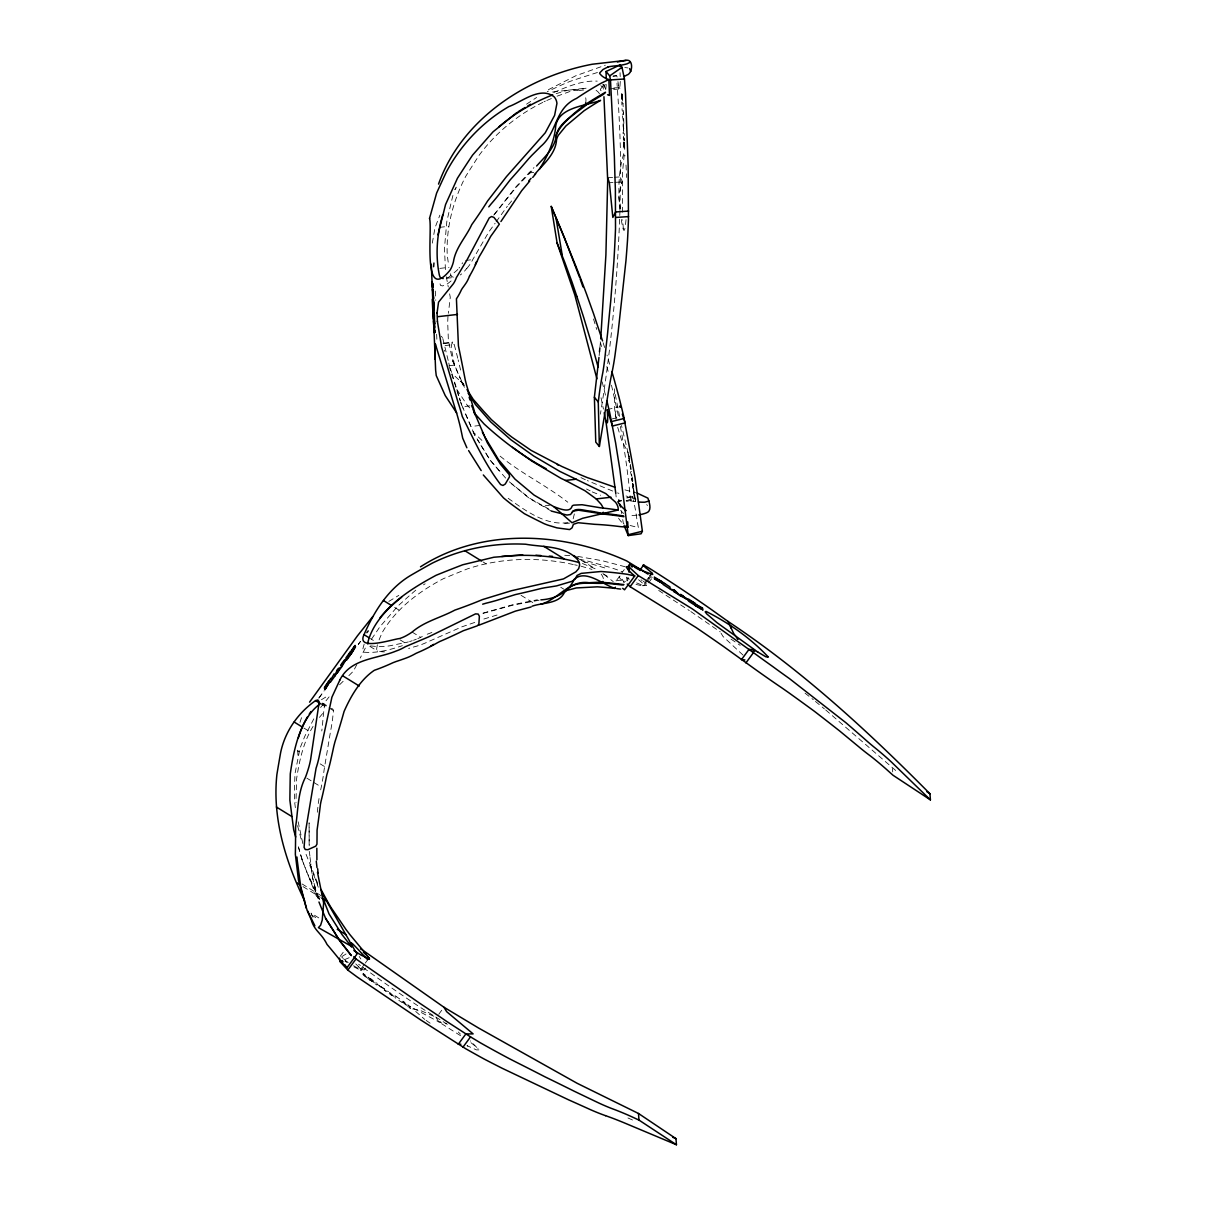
<?xml version="1.0" encoding="UTF-8"?>
<svg xmlns="http://www.w3.org/2000/svg" width="1205" height="1205" viewBox="0 0 1205 1205"><rect width="100%" height="100%" fill="white"/><g stroke="black" fill="none" stroke-linecap="round" stroke-linejoin="round"><path stroke-width="0.75" stroke-dasharray="5 3.75" d="M309.143 844.63L309.098 822.804L309.218 845.805M620.289 81.413L619.777 89.004L609.203 89.742M622.458 212.216L622.593 171.592L624.371 153.321L625.049 155.942M626.028 219.611C625.064 229.266 624.009 239.328 620.891 216.569M606.251 84.531L605.708 89.983L605.076 88.522A21.57 3.284 83.9 0 1 604.292 84.681M619.626 219.205C617.111 284.5 610.935 349.661 600.391 414.174M619.777 215.499L619.973 210.559M620.048 208.902L620.59 157.102A1469.362 1426.193 -45.1 0 0 616.99 83.16M614.279 177.301L620.876 176.849C624.506 184.425 616.704 192.589 619.385 201.054A51.875 48.095 20 0 0 619.716 203.72L620.56 208.375M585.766 102.756L585.976 100.075A42.506 19.702 -25.8 0 0 585.63 97.665M614.55 388.823L614.475 407.576L616.117 419.445M542.822 102.38C517.909 114.701 495.888 132.595 479.364 154.963A494.155 182.03 -63.6 0 0 465.748 176.307C453.246 200.392 446.121 227.263 447.206 254.481A61.741 9.595 84.7 0 0 448.516 264.226M331.134 708.57L332.444 708.811A15.71 5.076 -59.8 0 1 333.469 710.649L332.64 718.557A198.81 64.151 -59.8 0 1 330.547 731.315L324.13 769.709A59.949 14.415 -76.7 0 1 321.268 787.046L319.912 793.462M599.141 355.58L599.488 351.875M599.834 348.17L600.376 342.612M318.271 803.494L319.566 795.074M317.307 812.23L317.894 806.989M432.309 243.124L434.96 227.896L439.855 215.168M447.959 316.418L447.688 322.609A444.389 59.331 82.2 0 1 448.365 340.518L452.749 361.033L464.392 387.317M627.654 580.825L628.197 577.451M313.812 718.843L304.895 736.089A176.397 42.416 -76.7 0 0 300 748.335L294.954 773.866A714.49 102.515 88 0 0 294.487 790.405L294.668 802.199A636.571 59.632 81 0 0 295.481 808.871M626.931 580.885L626.826 577.12M621.78 94.577L621.72 100.889L621.614 92.092L622.187 95.406M623.859 142.958L623.798 149.284L623.693 140.473L624.265 143.802M615.499 415.815L615.333 413.902A51.875 18.527 -16.3 0 1 615.378 412.833L617.276 407.802M452.929 195.436L452.523 197.048A176.397 48.727 -79.5 0 0 449.043 211.794L446.814 221.615L444.449 248.426A444.389 69.107 84.7 0 1 445.428 269.709L445.564 273.143M624.085 139.087L623.829 140.111L623.482 134.87L623.392 139.916L623.075 132.309L624.295 133.77L624.311 141.015L624.07 135.578M377.361 644.72L376.698 648.561A15.71 5.242 -56.8 0 0 377.316 650.956L381.714 651.739A198.81 66.395 -56.8 0 0 386.519 651.845M299.97 722.413L301.792 716.855M457.749 358.231A198.81 26.54 82.2 0 0 456.575 353.517L454.21 344.525A15.71 2.094 82.2 0 0 453.201 342.386L451.89 343.666A61.741 8.239 82.2 0 0 451.182 347.673L454.571 365.386M623.768 153.668C618.24 171.728 618.12 191.053 619.957 209.73M364.166 644.103L362.931 648.531L363.428 652.131C376.638 653.471 389.953 649.872 402.38 645.654M456.062 187.92L454.872 189.697L457.493 184.742M365.296 648.109L363.579 651.498A456.108 135.849 -65.6 0 1 360.205 658.066M466.817 268.414A59.949 16.554 -79.5 0 0 472.782 259.587L488.808 231.947L495.104 223.271M573.158 518.798L574.424 513.676M623.437 581.789A43.696 14.309 15.5 0 0 624.25 582.467L620.003 575.96L615.891 581.066A5.332 1.762 15.1 0 0 615.906 581.518M619.28 576.397L619.174 576.593A5.347 1.747 15.5 0 0 619.31 577.3A43.696 14.309 15.5 0 0 622.684 581.126M313.044 726.419C303.389 742.069 299.412 760.506 296.641 778.49A494.155 70.899 88 0 0 295.978 802.56M493.719 215.062L516.041 186.7L533.966 167.57M494.381 214.52L516.252 187.227L533.951 168.881M496.144 221.795L507.365 206.221M648.576 582.843L652.553 577.391M358.262 644.509L360.476 641.497M318.798 698.102L324.13 690.827M358.322 644.298L360.446 641.376M340.232 956.318L344.359 950.715M621.343 573.595L624.431 569.393M635.999 584.395A26.992 8.194 21.2 0 0 642.31 585.735L642.476 585.75M353.924 966.877L360.159 970.055L364.256 964.467M365.281 963.081L368.369 958.894M645.699 581.458L648.787 577.27M636.647 582.904L643.274 585.555L647.371 579.967M648.395 578.581L651.483 574.393M360.159 970.055L361.108 970.251L363.262 967.419M643.274 585.555L644.389 585.63L646.437 582.843M647.462 581.443L650.534 577.255M441.738 1010.242L436.21 1017.743L438.846 1021.945L461.575 1036.33M617.156 76.999L616.629 75.764L612.893 76.307M319.009 697.936L323.332 692.077M353.622 965.702A25.004 7.983 38.4 0 0 361.274 969.633L364.302 969.859L367.329 965.747M622.443 181.578L621.298 183.205M508.48 204.85L514.053 197.982M319.43 717.382L322.533 713.706A61.741 19.928 -59.8 0 1 324.311 712.351M464.527 271.14L466.817 268.384M573.294 564.527C538.499 556.831 501.626 557.599 467.661 568.805A494.155 196.837 -21.6 0 0 443.395 578.686C419.295 591.369 396.475 608.284 382.467 632.113A61.741 20.621 -56.8 0 0 378.852 640.503M615.996 580.855L619.415 580.223A32.354 9.836 21.2 0 1 625.515 581.413M451.107 280.946L446.709 284.425L442.566 285.931L440.548 285.419L439.177 281.247M460.265 274.981L461.681 273.897M321.449 699.728L325.968 696.957L328.694 697.228M526.525 104.172L536.632 97.454M388.854 601.4L398.81 595.36M341.828 956.634L346.814 953.486M626.088 500.873L631.45 498.93A22.624 3.133 78.3 0 1 631.827 496.626A19.461 2.5 77.5 0 1 632.128 496.189L632.369 496.355M423.497 584.817L425.154 583.807M548.38 89.697L575.689 75.81L605.302 65.206M433.83 1016.237L419.144 1009.941L412.803 1008.916L424.793 1019.445M427.218 634.237L433.393 631.917M361.108 970.251L361.214 970.206A3.675 0.813 38 0 0 361.229 969.799L360.521 968.775M417.774 638.605A59.286 22.729 -38.5 0 0 420.681 637.309L425.576 635.005M413.661 1008.465L438.801 1021.915L446.452 1023.828M544.058 101.702L545.323 101.13M546.814 100.497L552.764 97.936M349.179 957.704L344.856 959.511M553.818 92.408C567.54 86.67 582.03 80.298 597.228 81.142M557.072 96.174L571.803 90.812L586.112 88.176M483.883 619.024L500.587 613.948M567.977 522.518C545.88 526.254 524.371 509.851 507.365 497.725M474.755 622.428L461.997 626.796L427.941 641.828A59.949 22.94 -39 0 1 414.43 646.769L408.646 648.456M556.153 93.629C564.045 91.505 573.61 86.956 581.322 91.942M597.439 72.496L594.833 73.324A839.448 388.763 -26.3 0 0 570.296 81.292L564.166 83.823A931.646 426.299 -33.4 0 0 547.281 91.64M629.281 455.972L629.613 460.31M633.92 491.715L632.233 484.455L634.327 493.598L633.71 489.23M483.009 613.119L512.592 604.759L537.415 599.759M483.1 613.36L512.773 605.211L539.644 600.12M607.23 409.625L617.969 406.989M612.261 418.903L615.484 418.105M626.977 497.454L632.128 496.189M626.796 498.011L630.23 497.168L629.688 491.474A1469.362 1143.379 -21.8 0 0 621.539 432.776L620.289 425.907M626.585 501.416L633.453 499.729L632.459 496.535M462.961 385.103L460.792 379.937L463.609 384.275L452.447 373.836M552.583 92.002L583.386 88.462M578.792 90.556L586.187 89.712M529.115 172.948L533.755 172.405M439.554 227.353L448.606 226.314M465.672 260.431L472.782 259.602M439.84 268.399L448.983 267.344M446.513 278.31L453.532 277.496M443.5 343.124L452.643 342.069M443.048 343.726L452.191 342.672M445.067 345.564L454.21 344.525M449.088 365.733L454.511 365.115M463.624 384.305L464.497 385.63M469.905 405.889L462.479 406.733L463.142 408.284M479.846 425.47L470.959 426.495L465.04 412.743M509.354 481.834L529.311 497.996L543.304 505.995L549.495 505.287M564.588 523.693L570.763 522.985M441.256 336.24L442.461 337.626M438.801 1021.915L440.729 1021.885M613.119 75.99L616.629 75.764M613.842 87.935L619.084 87.588L619.701 89.049M609.489 88.869L620.003 88.161M607.682 177.738L612.622 177.406M609.384 182.738L612.999 182.497M614.806 182.377L622.021 181.91M322.157 703.027L329.447 706.958M631.45 471.366L630.471 471.999L632.776 480.72L631.842 474.122M624.793 67.525L628.031 67.947M569.724 555.565L563.579 555.204M370.492 645.895L375.132 646.362A200.798 72.918 -47.7 0 0 390.239 645.729L404.714 642.717L398.463 638.861M642.31 585.735L646.588 585.555L645.594 583.069M577.572 556.379L602.47 560.762L627.444 567.359M579.093 559.195L585.841 560.581A839.448 276.487 15.1 0 1 611.583 567.841L617.758 569.995A779.499 236.873 21.2 0 1 622.247 571.803M574.619 564.814L577.255 565.356M624.175 524.13L623.346 523.407A37.174 5.046 78.1 0 1 622.654 518.994A35.337 4.79 78.1 0 0 622.458 517.683M583.16 561.425L606.552 568.459M630.095 525.47L638.394 527.609L638.123 526.299A35.532 4.925 78.3 0 1 636.345 515.635A35.352 4.895 78.3 0 0 635.517 510.318L633.453 499.729M581.021 566.184L591.986 569.408M365.311 975.704L362.871 974.514L370.598 980.689C351.74 966.5 385.178 989.486 363.006 973.429L368.579 977.888M636.059 499.141L626.043 495.963M652.282 577.361L651.016 576.833M582.407 563.488L595.511 568.911L579.831 559.376M453.321 277.21L451.303 276.337A15.71 2.44 84.7 0 1 450.278 273.565M617.547 492.905L618.918 493.387M612.637 491.038L587.317 480.599M592.182 491.896L600.602 495.255M631.239 499.608L630.23 497.168M627.956 1117.969L632.987 1120.213M467.826 1046.136L466.998 1045.654L476.442 1049.886L479.153 1049.871L470.327 1040.879M580.946 477.617L585.359 479.741M626.69 577.813L627.172 578.038A37.174 8.721 33.9 0 1 629.432 579.198M586.519 488.989L590.149 490.827M603.841 574.258L613.24 581.608M345.549 960.897L346.438 961.379A30.517 9.745 38.4 0 1 348.275 962.388M548.516 508.826L543.304 505.995M551.333 511.071L529.522 498.524L509.564 482.181M447.371 1024.31L419.581 1006.898A1469.362 1414.489 2.4 0 1 358.623 964.226M641.015 579.831L642.16 580.494M602.922 573.625L608.977 577.361M560.777 587.302L563.744 589.125M483.205 562.042L486.293 563.94M521.072 595.33L533.83 603.193M394.622 607.41L399.066 610.152M412.11 632.068L420.666 637.34M370.372 638.575L373.369 640.427M369.845 646.347L377.316 650.956M321.856 703.479L327.489 706.958M328.98 707.877L333.469 710.649M320.44 703.615L326.419 707.305M303.886 728.031L309.806 731.676M320.168 763.85L324.717 766.666M306.883 778.159L311.161 780.81M314.008 782.572L321.268 787.046M302.109 883.973L322.82 896.746M303.088 886.654L320.319 897.288M318.768 917.879L311.026 913.104L313.601 918.737M311.493 914.957L318.918 919.536M658.683 590.435L689.305 610.574M825.696 709.956L897.153 771.757M405.181 1003.434L402.756 1002.259L410.483 1008.419C391.61 994.321 424.868 1017.05 402.892 1001.159L408.133 1005.316M730.998 639.102L740.186 645.353M690.842 611.583L720.289 631.932M500.135 456.168C521.343 473.475 546.287 485.434 567.781 502.199M426.118 1020.379L430.11 1023.196M643.199 581.156L644.931 582.452M470.989 1042.702L478.069 1048.425M805.061 693.176L813.3 699.668M815.454 701.446L824.416 708.902M596.083 90.239L598.042 91.896A43.335 20.078 -26.3 0 1 599.457 93.809M481.925 440.397L473.023 431.902M341.859 957.252L342.25 957.598A31.164 4.398 49.3 0 1 342.898 958.171M743.033 655.098L723 636.436L721.072 633.243M647.522 505.482L646.648 504.609M458.277 1031.992L460.446 1034.101M346.076 961.183L345.654 960.762A31.164 4.398 49.3 0 0 344.931 960.069M505.618 478.069L489.998 459.873L474.424 434.508M371.878 980.102L370.718 978.791L376.999 983.16L376.999 985.133L371.878 981.578L370.718 980.268L375.207 983.385L371.004 979.71L375.207 982.421M384.726 989.049L377.436 984.229L384.741 990.51L384.726 989.275L379.183 985.57L382.934 988.025M499.201 470.748L490.134 460.205L477.421 439.674M603.419 84.471L605.558 88.914A43.696 20.244 -25.8 0 1 600.858 85.63M629.567 460.536L629.341 459.482M359.226 956.469L360.837 958.969M456.831 389.441L467.118 405.061A590.45 79.455 52.2 0 1 471.607 410.031M615.665 416.132L616.855 418.195M319.747 899.442C310.634 882.813 303.268 865.054 298.373 846.723M317.698 883.34L304.986 851.634M319.34 899.111L308.269 874.845M628.121 453.125L621.479 425.44M621.795 94.577L622.639 102.154L622.563 93.147L622.473 100.045L622.337 98.976M623.874 142.958L624.717 150.535L624.627 141.542L624.536 148.441L624.416 147.372M473.173 431.646L474.74 435.261M468.896 421.72L474.228 434.056M462.087 405.874L467.314 417.999M460.596 402.365L461.846 405.287M452.749 361.033L460.265 378.701M629.884 462.81L628.784 460.084L630.848 469.634M631.164 469.257L630.441 464.166M632.64 481.714L631.797 478.475L633.393 486.73L631.33 478.039L632.956 484.711L632.926 483.732M309.775 865.295L317.638 884.892M301.943 859.511L317.789 899.743M317.156 884.078L318.256 887.241M450.293 368.338L451.589 372.39M452.011 373.746L459.15 396.581M315.439 879.153L315.876 880.614M603.118 342.717L605.362 349.872M458.472 395.541L453.351 379.394A199.94 12.833 74.3 0 0 451.694 374.243M459.346 398.328L460.22 401.114M459.602 398.072L460.521 401.069M593.523 318.994L596.686 329.432M460.973 402.56L461.756 405.106M609.715 364.317L606.974 354.978M302.094 859.903L298.659 847.733M600.211 341.783L601.717 347.115M629.552 461.47L628.92 458.427M315.333 888.145L312.592 877.767L309.61 854.089M302.832 843.545L298.162 821.795M606.868 366.501L608.405 372.435M318.15 898.855L312.411 877.315L310.83 863.834M297.575 825.666L298.554 829.371A805.814 36.014 74.4 0 0 301.28 839.764M442.822 338.56L448.396 361.319M316.493 892.845L317.969 898.553M444.419 350.203L444.69 351.257M617.698 427.368L621.629 440.232L628.076 452.749L628.679 459.271L628.513 455.565M611.477 385.193L618.722 417.307M460.581 370.056L460.114 368.037A198.81 26.54 82.2 0 0 458.141 359.828M448.787 363.051L449.269 365.16M628.588 454.707L628.935 456.62M619.641 416.508L614.806 392.258M601.039 397.771L603.434 409.082M621.328 510.995L621.81 513.692M634.824 498.268L635.095 499.397L634.764 494.773L635.547 501.37L634.402 497.213M634.417 495.406C632.173 484.244 635.065 505.588 633.845 493.824M631.571 474.122L631.902 476.457M309.248 851.333L309.941 856.213M623.377 228.95L622.654 219.777M615.785 493.342L616.147 496.942M297.725 750.203L297.997 756.921M602.952 84.184L603.374 89.577M892.468 768.609L892.709 771.908M626.013 165.04L626.63 177.451M435.306 291.053L435.773 300.391M623.783 128.709L623.136 123.467L623.783 132.655L622.985 123.302L623.633 130.471L623.798 129.131M436.647 334.237L436.963 341.482M602.154 381.819A317.879 25.606 73.7 0 1 605.603 395.722M448.968 365.898A199.94 12.833 74.3 0 1 451.137 372.541M618.662 518.165A5.377 1.973 18.7 0 0 618.888 518.737L620.455 520.876A46.468 18.301 12.3 0 0 624.13 524.386M623.663 513.496A43.696 15.74 19.7 0 1 620.62 510.438M446.272 276.698A456.108 40.428 77 0 1 448.29 287.016M449.616 293.854A456.108 40.428 77 0 1 450.263 297.258A456.108 90.405 90 0 1 448.365 313.27M601.069 90.721A43.591 20.184 -26.3 0 1 600.602 90.149A5.332 2.47 -26.3 0 1 600.391 89.23L603.569 85.465A32.354 14.987 -19.5 0 1 605.513 84.365M462.66 262.78A59.286 16.524 -79.1 0 1 462.042 263.79M459.602 267.329A59.286 16.524 -79.1 0 1 459 268.082M457.825 269.438A59.286 16.524 -79.1 0 1 456.665 270.583L448.983 277.014A199.94 44.058 -87.2 0 1 446.166 278.204M636.948 515.138A25.004 13.255 -1.3 0 1 634.945 515.333A30.517 16.177 -1.3 0 0 629.281 516.071M635.366 501.611A26.992 10.453 13.9 0 1 634.357 501.461A32.354 12.532 13.9 0 0 626.419 500.617M624.943 489.878A779.499 301.822 13.9 0 1 637.385 493.207M619.084 87.694A19.461 3.013 84.6 0 1 618.572 85.209M618.587 85.118A22.624 3.419 83.6 0 1 617.939 81.579M620.198 76.563A35.352 5.347 83.6 0 0 620.138 75.267A35.532 5.362 83.6 0 1 620.048 72.707M638.59 579.756A21.57 5.061 33.9 0 1 643.681 584.259L644.298 585.028A3.69 0.859 33.9 0 1 644.389 585.63M345.022 961.229A35.532 7.757 39 0 1 347.161 962.584M355.731 963.91A22.624 4.941 39 0 1 358.819 966.952M358.683 966.907A19.461 4.233 38.2 0 1 360.385 968.73M416.343 639.192A59.286 22.729 -38.5 0 1 413.571 640.247M412.215 640.714A59.286 22.729 -38.5 0 1 409.595 641.557M408.329 641.904A59.286 22.729 -38.5 0 1 404.699 642.747M601.19 574.167A42.506 13.933 15.5 0 1 603.359 579.771M371.547 639.087A444.389 148.396 -56.8 0 0 379.846 626.856L397.816 606.115L405.317 599.367A176.397 67.51 -39 0 1 416.81 589.29M356.8 664.618A456.108 135.849 -65.6 0 1 353.381 671.14A456.108 161.41 -50.9 0 1 348.275 676.246M343.154 681.292A456.108 161.41 -50.9 0 1 339.313 685.027M329.101 696.882A444.389 143.395 -59.8 0 1 320.62 707.486M323.467 703.268A15.71 5.061 -59.8 0 1 324.507 705.106L323.121 717.171A200.798 56.876 -68.7 0 1 321.78 730.968M343.561 958.773A31.164 4.398 49.3 0 1 344.238 959.421M622.413 116.026L623.889 124.025L623.377 112.351L622.413 116.026M461.801 381.488L460.25 381.669L461.816 381.503M388.643 991.474L385.043 990.721L391.821 995.451L388.326 992.498L389.833 992.83L394.653 997.409L388.643 991.474M299.051 751.694L297.786 750.911L299.051 751.709M396.822 996.942L395.029 995.692L395.044 997.68L402.063 1002.56L402.048 1000.587L396.822 996.942M623 103.374L621.765 101.898L622.126 110.423L623.362 111.884L623 103.374"/><path stroke-width="1.5" d="M431.315 264.226L435.623 370.116L436.24 375.568L445.232 395.586A424.371 31.104 59.2 0 1 456.68 412.999M296.957 857.026L297.243 860.445A106.838 9.294 80.1 0 1 298.478 869.754L300.753 886.865A493.312 18.271 73.4 0 1 306.432 908.178L307.546 911.311A404.775 4.489 67 0 0 311.267 919.852C314.686 931.495 321.178 932.534 327.052 944.449A175.343 17.593 55.1 0 1 341.979 962.584L346.904 967.811L357.087 953.938A47.808 6.266 50.8 0 1 355.053 950.79L354.481 949.751A43.591 3.961 56.4 0 1 350.896 942.732L352.463 943.681A32.354 4.248 50.8 0 1 360.928 952.537A26.992 3.54 50.8 0 0 367.691 959.632L367.691 959.632M599.352 446.468L608.284 392.71A93.252 18.346 -83.8 0 1 609.218 387.197L609.534 385.404A89.049 17.382 -84.3 0 1 612.155 371.743L612.411 370.553A66.606 12.909 -84.7 0 0 614.851 356.334L614.957 355.611A806.808 154.24 -85.5 0 1 618.075 332.61L625.952 260.717A317.141 56.123 -89.6 0 0 627.504 240.398L627.73 236.255A321.63 55.761 89.4 0 0 628.468 219.506L628.167 166.365L625.515 93.583L624.446 79.003L622.006 67.314L620.078 64.95L606.07 71.487L609.685 75.9L610.483 79.937L614.369 156.635A599.548 97.469 86.5 0 0 615.378 189.682L615.514 228.754A317.879 54.858 89.2 0 1 613.872 261.515L613.27 269.242A816.116 144.856 -89.4 0 0 610.769 300.572L610.769 300.602A828.663 151.137 -88.1 0 0 607.666 332.61L604.97 356.996A65.748 12.306 -86.7 0 1 602.846 372.375L602.53 373.987A90.27 17.337 -85.2 0 0 599.382 393.297L598.267 401.988L599.352 446.468L595.767 442.115L594.381 397.258L598.96 357.433M437.054 313.014L438.545 302.169L453.216 283.943A69.724 24.055 77.2 0 0 456.379 277.632L467.013 259.903L489.245 217.924L491.535 216.523L493.914 217.382L499.337 224.16L498.599 225.23A330.531 121.75 -63.6 0 1 490.766 236.27L490.676 236.406A275.523 89.923 -71.5 0 1 483.115 250.053A138.846 45.308 -71.5 0 1 479.274 256.575L478.264 258.623A119.657 33.047 -79.5 0 1 475.659 264.422L474.785 266.245A112.954 31.194 -79.5 0 1 471.291 273.008L469.513 276.126M429.537 218.316C432.7 229.537 421.765 303.675 449.465 270.899A56.078 17.894 78 0 0 452.161 265.823L452.493 264.904A58.292 20.108 77.2 0 0 453.426 261.831C455.505 247.808 466.019 237.159 471.773 224.597A188.176 70.086 -62.7 0 0 487.558 201.039L506.462 176.623L545.247 132.806L554.616 115.364L556.936 103.419A52.613 24.16 -31.9 0 0 554.255 96.927C540.397 85.841 522.066 101.822 508.811 106.612C482.377 122.006 460.777 144.946 446.407 171.878A424.371 140.172 -70.8 0 0 436.602 193.146L429.522 218.421M437.43 321.63L437.054 312.803M316.84 848.23L316.885 859.873M469.513 276.111A69.785 15.258 -87.4 0 1 466.109 283.009A477.843 104.519 -87.4 0 1 462.404 288.206L461.425 289.772A458.412 71.291 84.7 0 1 456.424 298.75L458.427 345.82A458.412 61.199 82.2 0 1 465.266 380.027L466.531 385.028A477.843 31.526 74.5 0 1 471.095 400.135A69.785 4.609 74.5 0 1 475.433 415.002L475.538 415.348M620.078 64.95L620.033 65.868A35.532 5.362 83.6 0 0 620.003 66.546M433.619 266.727L433.936 263.021M555.942 137.34C556.815 126.796 566.712 120.259 573.806 113.707A184.952 84.757 -32.8 0 1 583.732 105.573L587.347 103.208A180.358 83.552 -25.8 0 1 605.543 92.243L603.359 94.412A215.59 99.879 -25.8 0 0 587.438 104.127C576.246 113.014 562.163 121.042 556.409 134.779C555.279 147.733 544.735 156.861 536.617 166.004M599.488 351.875L599.834 348.17M600.723 338.906L605.904 254.903L607.697 180.313L603.946 96.761M437.987 234.839L445.564 204.549L457.448 178.25A590.45 219.25 -63 0 1 472.601 155.068L493.026 131.842L516.825 112.562M484.485 436.436L498.509 459.677L515.032 479.153L534.041 495.074L553.878 506.702L571.983 522.729L582.648 518.286L618.044 510.031L618.195 508.646A43.335 15.514 20.1 0 0 615.529 502.184L605.784 493.583L559.813 471.396L533.755 456.047L510.8 439.705L490.736 421.946A494.155 64.181 52.8 0 0 475.463 404.519L468.037 392.981M629.025 572.224L629.492 564.347L630.411 564.693A35.532 8.375 33.6 0 1 639.177 568.911A35.352 8.33 33.6 0 0 643.756 571.23L652.583 574.469A3.675 0.859 34.6 0 0 652.598 574.062M737.43 638.59L738.002 639.328L733.755 633.619L728.016 621.434L711.884 609.896A1469.362 1414.489 2.4 0 0 649.887 568.624L643.365 564.889A3.66 0.859 33.6 0 0 643.41 565.552L645.579 567.63A22.624 5.332 33.6 0 1 650.098 571.351A19.461 4.594 34.5 0 1 651.98 573.128M571.938 512.637C575.342 506.612 585.329 511.056 590.751 511.131A184.952 60.446 25.9 0 1 601.099 513.149L604.835 513.496A180.358 64.98 19.7 0 1 623.603 515.981L623.919 516.719L621.343 516.327A215.59 77.677 19.7 0 0 604.925 514.249L578.505 510.197L573.023 511.131L570.567 514.49L566.983 515.062L551.333 511.071M628.302 569.965L629.492 564.347M340.006 679.71L331.917 697.153L319.43 755.475A69.724 37.024 -62 0 1 316.056 768.278L305.061 834.297L304.082 847.341L305.257 849.54L307.893 849.691L315.815 846.136L316.96 844.133A330.531 47.417 88 0 0 317.066 830.2L317.081 830.034A275.523 53.156 -84.6 0 0 319.385 812.908A138.846 26.781 -84.6 0 0 320.455 804.217L321.012 801.461A119.657 28.784 -76.7 0 0 322.925 793.447L323.527 790.781A112.954 27.158 -76.7 0 0 325.742 780.283L326.811 774.905A69.785 19.837 -68.4 0 0 330.637 760.656A477.843 135.879 -68.4 0 0 333.8 746.302L334.99 741.708A458.412 147.914 -59.8 0 0 344.058 711.507C350.836 696.129 360.235 679.786 374.333 670.296A458.412 153.08 -56.8 0 0 393.041 662.675L396.068 661.53A477.843 173.219 -47.9 0 0 405.964 658.111A69.785 25.29 -47.9 0 0 416.117 653.306L420.364 651.453A112.954 43.229 -39 0 0 428.875 647.356L431.044 646.226A119.657 45.79 -39 0 0 437.686 642.611L440.036 641.391A138.846 54.782 -30.1 0 0 447.868 637.972A275.523 108.706 -30.1 0 0 463.518 630.637L463.684 630.592A330.531 131.661 -21.6 0 0 477.346 625.787L478.882 624.115L479.364 616.237L478.204 614.068L475.538 613.872L428.483 636.933L405.377 646.693A69.724 37.024 -62 0 1 396.159 651.016C376.653 659.12 350.55 658.382 339.87 679.966M532.143 606.175C542.762 602.44 558.849 604.142 564.392 592.514A23.874 8.857 1.7 0 1 566.892 590.435L576.291 587.935L597.364 586.835A179.199 59.03 15.1 0 1 612.697 588.161L615.107 588.417L615.409 587.197M585.314 104.534L585.766 102.756M442.702 215.032C436.903 234.207 435.336 255.144 439.298 274.83A15.71 2.44 84.8 0 0 440.337 277.602L443.199 278.596M435.397 344.208L434.779 359.241M476.547 261.636L475.237 264.678M401.596 597.258C386.775 608.856 372.119 624.235 367.721 643.018A15.71 5.242 -56.8 0 0 367.781 643.997M540.879 599.864C554.842 598.99 567.51 593.146 573.64 580.449M298.388 737.761C302.35 724.792 309.203 711.613 320.44 703.615L315.574 700.617C298.042 712.863 284.983 731.495 280.644 752.568A424.371 80.087 -85.2 0 0 276.909 774.423C272.164 818.195 285.6 861.605 304.549 900.617M364.015 634.658C355.852 651.754 393.237 639.027 399.533 638.56A56.078 28.348 -61.5 0 0 407.365 635.065L408.54 634.372A58.292 30.953 -62 0 0 412.11 632.068C424.416 621.418 440.729 617.698 454.827 610.122A188.176 74.951 -20.6 0 0 482.377 599.623L511.492 590.706L563.473 578.927L575.87 571.848L578.701 568.594L579.62 565.115A52.613 18.286 9.9 0 0 577.451 559.512C564.603 545.428 542.913 547.296 525.757 544.238C493.478 542.581 460.913 548.862 431.962 563.307A424.371 167.706 -29.4 0 0 410.83 575.312C388.356 588.627 374.213 611.312 364.015 634.658L368.881 637.656M438.53 184.094C461.666 119.159 526.585 76.623 592.303 64.227L626.073 60.355C633.604 58.518 633.092 73.55 626.63 75.162A26.992 12.502 -19.5 0 1 624.024 76.563M628.272 535.562L619.807 468.941A599.548 64.934 75.9 0 1 615.604 442.868L609.519 411.779A317.879 25.606 73.7 0 0 606.838 400.708M566.937 589.697C575.93 579.967 592.589 584.305 604.518 583.16A215.59 70.643 15.5 0 1 621.539 584.922L623.934 584.621A180.358 59.09 15.5 0 0 604.488 582.512L600.617 582.211A184.952 64.754 9.1 0 0 589.064 582.723C568.956 579.695 558.457 599.563 540.683 604.308M602.726 513.3L603.223 512.23M611.869 371.592L613.993 378.912A317.141 21.585 72.7 0 1 619.114 397.695L620.048 401.401A321.63 25.2 73.5 0 1 623.618 415.996L634.96 477.075L642.386 531.239L641.09 533.8L628.257 535.592L624.13 525.636M637.385 493.207L647.913 498.147C649.359 502.5 652.417 511.206 646.121 512.999A25.004 13.255 -1.3 0 1 638.906 514.866M500.919 221.524L521.69 190.691L529.718 181.081M539.494 169.092C547.145 156.831 553.562 143.335 555.445 128.875C556.107 107.155 585.103 106.191 600.587 100.361L598.343 101.702A179.199 82.994 -26.3 0 0 584.079 110.755L565.928 125.953L558.216 135.442A23.874 10.649 -40.6 0 0 556.544 139.705C555.671 154.285 543.259 164.091 534.538 174.574M307.546 716.794C297.198 734.026 293.086 754.194 290.285 773.851A590.45 82.392 87.4 0 0 289.878 800.18L293.674 829.793L295.677 837.008M325.832 686.037L329.07 680.81L324.642 687.091L324.401 688.326L328.543 683.657L324.823 689.802L329.568 682.045L327.805 683.612M351.83 650.64L355.068 645.413L350.64 651.694L350.399 652.929L354.541 648.26L350.806 654.405L355.565 646.648L353.803 648.215M309.565 702.154L357.493 635.773L372.797 616.568M574.152 579.334C585.946 568.85 602.952 584.907 615.107 588.417M309.278 714.083L310.98 711.507M602.304 582.331L602.922 581.413M488.778 206.853L491.007 204.082A106.838 43.38 -54.7 0 0 497.605 196.219L510.167 179.891A493.312 212.667 -46.9 0 0 528.769 158.608L531.782 155.4A404.775 181.594 -39.3 0 0 540.714 146.468C557.554 132.354 554.405 108.405 576.562 98.373A175.343 81.292 -24.7 0 1 601.325 83.13L608.856 79.59L609.534 95.421A47.808 22.142 -19.5 0 1 607.561 94.728M605.513 1115.664L604.338 1115.243A66.606 16.9 27.1 0 1 590.721 1109.775L590.043 1109.474A806.808 203.088 27.8 0 0 568.624 1099.849L502.38 1068.368A317.141 76.186 32 0 1 483.988 1058.939L480.313 1056.921A321.63 76.322 33 0 1 465.522 1048.621L420.545 1019.837L357.313 977.089L347.823 970.1L339.795 961.424L342.145 960.581M629.718 567.66L638.304 575.583L692.438 608.962L755.821 654.36A321.63 69.544 39.6 0 0 769.468 664.211L772.842 666.621A317.141 67.48 40.6 0 0 789.396 678.566L846.166 722.925A806.808 159.512 44.7 0 1 863.548 738.047L864.09 738.529A66.606 12.984 45.4 0 0 874.92 747.778L875.854 748.531A89.049 17.201 45.9 0 1 886.293 757.373L887.648 758.578A93.252 17.834 46.3 0 1 891.7 762.298L930.411 799.879L929.959 793.779C867.63 730.878 802.018 670.462 728.016 621.434M629.628 566.32L626.374 566.787A5.377 1.747 16.5 0 0 626.525 567.48L627.941 569.393A46.468 13.797 22.8 0 0 634.734 575.93L624.536 589.802A47.808 14.535 21.2 0 1 622.684 588.311M640.714 569.031L643.786 564.844M347.823 970.1L356.002 958.969L353.803 956.65M930.411 799.879L892.965 775.222L886.488 769.393A90.27 17.744 45 0 0 871.667 756.951L870.477 756.017A65.748 13.285 43.5 0 1 858.306 746.392L839.493 730.848A828.663 171.743 42.1 0 0 814.188 711.131L814.158 711.116A816.116 173.204 40.7 0 0 788.688 692.664L782.316 688.206A317.879 68.971 39.4 0 1 755.279 669.362L723.452 646.452A599.548 135.532 36.7 0 0 696.113 627.564L630.125 586.699L638.304 575.583M649.811 575.87L651.86 573.083L652.492 573.866M462.976 1047.16L470.537 1036.887L480.313 1042.777A317.879 75.222 33.3 0 0 509.459 1058.743L516.478 1062.328A816.116 196.43 31.9 0 1 544.886 1076.788A828.663 202.756 30.5 0 1 574.137 1091.188L596.505 1101.912A65.748 16.343 29 0 0 610.98 1108.239L612.562 1108.826A90.27 22.79 27.6 0 1 630.953 1116.387L638.981 1120.093L676.442 1144.75L675.975 1138.65L638.484 1113.48L577.21 1083.325L478.4 1027.925L443.937 1007.229L360.702 948.772A3.66 0.798 38.7 0 0 360.581 948.998M745.91 662.901L753.471 652.628M368.233 630.908L366.862 632.655M532.715 177.436L535.698 173.791M380.042 617.728C394.818 599.171 415.484 586.353 436.135 575.267A590.45 235.186 -20.9 0 1 462.78 564.753L493.869 557.237L522.759 554.903M528.769 180.855L531.074 178.34M630.351 62.208L626.992 63.85A25.004 8.661 -3.5 0 1 615.785 65.823A30.517 10.574 -3.5 0 0 609.022 66.712L607.938 66.908M649.118 501.024L644.826 502.199A26.992 10.453 13.9 0 1 638.349 501.973M435.412 344.193L455.354 409.173A56.078 17.894 78 0 1 458.759 420.741L459.21 422.458A58.292 20.108 77.2 0 1 460.491 427.7L462.705 438.153L466.877 447.778M621.976 67.314L609.685 75.9M498.855 126.902C514.776 113.21 533.182 102.485 552.734 94.864M433.604 644.389L430.531 646.211M420.5 566.817C481.232 527.609 562.675 531.751 626.645 560.912L648.064 574.137M518.12 111.749L525.109 107.501M527.865 105.874L530.622 104.263M315.574 700.617L317.834 699.939L319.22 701.852L310.604 759.632A56.078 28.348 -61.5 0 1 307.742 770.703L307.215 772.33A58.292 30.953 -62 0 1 305.452 777.285C297.545 792.649 298.222 810.317 295.571 826.961A188.176 25.968 87.2 0 1 295.346 854.255L298.539 880.644L306.401 908.269M368.73 957.614L369.332 958.442A3.69 0.813 38.7 0 1 369.423 959.044L361.108 955.113A35.337 7.742 38.7 0 1 356.8 952.402A37.174 8.149 38.7 0 0 353.893 950.549M478.626 625.305L515.439 611.116L531.074 606.974M608.57 66.787L607.938 67.058A31.164 14.415 -17.7 0 0 602.892 69.589L599.698 72.918A5.377 2.5 -24.7 0 0 599.924 73.836L601.476 75.523A46.468 21.479 -17.7 0 0 608.871 79.575M482.663 604.187L486.202 603.163A106.838 42.1 -12.3 0 0 496.219 600.512L515.424 594.577A493.312 189.155 -4.4 0 0 541.256 588.447L545.232 587.679A404.775 148.802 3 0 0 556.529 585.916L572.074 581.292L575.071 579.093L577.075 575.448L581.232 573.369L600.979 571.501A175.343 56.771 16.5 0 1 627.187 574.273L634.734 575.93M339.78 961.409L339.554 958.141M621.268 500.587L617.969 501.611A5.332 1.913 20.1 0 0 618.18 502.425A43.591 15.605 20.1 0 0 623.452 508.405L624.326 509.188A47.808 18.512 13.9 0 0 626.239 510.619M611.568 421.554L624.205 418.451M628.709 534.598L642.386 531.239M622.88 60.883L617.427 62.012M623.226 60.822L626.073 60.355M437.671 316.704L457.478 314.43M512.517 447.311L531.857 461.108L561.003 478.34L565.491 480.449L576.336 479.198M565.491 480.449L584.982 490.751L596.204 498.93L610.995 497.228M501.717 556.469C527.639 553.863 554.119 555.731 579.274 562.584M610.483 79.937L624.446 79.003M628.633 211.101L615.68 211.96L612.833 217.427L609.384 182.738L607.682 177.738M615.68 217.457L628.573 216.599M460.867 1044.223L458.262 1044.283L465.853 1033.95L473.113 1033.89L446.678 1011.688L443.937 1007.229M627.715 521.886L627.941 527.172L620.229 526.63A175.343 64.046 18.7 0 0 594.713 524.326L578.204 522.729L573.414 524.296L572.059 527.85L569.619 529.567L556.966 527.865A404.775 118.06 31.6 0 1 547.537 525.019L544.329 523.783A493.312 121.374 38.2 0 1 524.401 513.722L510.709 503.735A106.838 20.756 45 0 1 503.539 497.921L483.31 474.966M744.901 659.888L741.421 659.707L749.013 649.375L754.36 649.751L754.782 651.333L753.185 650.805M535.909 555.234L540.94 555.55M549.194 556.107L552.477 556.349M616.659 588.597L620.65 589.079M757.177 651.679L765.853 656.8L768.353 657.087C750.775 638.349 728.92 622.955 706.01 611.387L705.166 611.839L706.793 613.948L716.96 622.624L757.915 652.146M618.044 510.031L615.725 509.685A179.199 64.166 20.1 0 0 601.009 507.877L582.075 504.729L573.972 505.136A23.874 6.778 32.8 0 0 572.164 506.055C569.98 513.692 558.954 508.329 553.878 506.702M482.392 432.279L483.943 435.186M615.107 487.317L612.426 486.368A839.448 300.587 20.1 0 0 587.197 477.557L580.84 474.936A931.646 301.642 26.4 0 0 561.681 466.395L530.998 450.324A805.814 192.092 39.3 0 0 512.035 437.264L506.386 432.881A636.571 119.009 45.9 0 0 491.444 419.671L483.672 411.267A714.49 92.785 52.8 0 0 473.188 399.322L466.998 389.561M676.442 1144.75L625.741 1123.482A93.252 23.874 26.1 0 0 620.515 1121.328L618.783 1120.635A89.049 22.699 26.6 0 0 605.513 1115.664M672.767 1137.309L675.975 1138.65M546.151 468.715C523.557 456.665 502.877 441.256 484.064 423.949A590.45 79.455 52.2 0 0 473.866 412.547M322.322 893.643L349.405 940.819A43.335 3.931 56.4 0 1 351.589 946.407L318.391 927.639L320.605 925.289L322.247 920.063L323.648 903.012L317.487 872.33M634.674 567.254L635.547 567.751A30.517 3.946 34.3 0 1 638.258 569.378M573.64 555.55L578.28 558.412M543.801 546.332L564.437 559.075M464.678 550.61L481.669 561.093M383.416 600.497L391.67 605.588M343.048 676.02L359.241 686.022M294.156 722.021L302.41 727.112M276.367 807.004L291.806 816.523M296.731 882.738L299.909 884.696M321.795 898.192L326.224 900.933M337.279 929.311L346.362 934.914M470.537 1036.887L447.115 1021.72A599.548 136.813 36 0 0 419.566 1003.132L356.002 958.969M730.817 627.895L730.516 625.711M557.282 464.467L558.548 465.341M926.841 791.685L929.959 793.779M700.482 607.576L703.027 610.046L695.134 605.407L701.325 608.796L695.104 603.856L702.786 608.405L697.469 605.603M659.632 580.87L662.223 583.235L654.3 578.701L660.491 582.09L654.27 577.15L661.952 581.699L656.62 578.897M627.218 584.033L630.125 586.699M596.204 498.93L600.783 503.871A42.506 15.319 19.7 0 1 603.133 508.314M314.897 925.817L307.486 910.754M594.381 397.258L598.267 401.988M366.019 954.255L362.268 949.51A779.499 102.229 50.8 0 0 349.932 934.658L345.971 929.477A839.448 76.141 56.4 0 0 331.029 907.531L327.579 901.641A931.646 44.57 62.2 0 0 320.997 889.441M351.664 947.115L350.339 945.368A179.199 16.252 56.4 0 0 341.979 934.523L328.995 913.857L323.588 899.894M367.585 956.409L369.378 959.15M481.172 470.568L468.609 450.58M604.202 412.728C606.492 425.425 608.63 428.106 607.23 409.625L612.456 426.013L625.154 422.88L622.322 414.143M325.546 918.285L340.774 942.235A215.59 20.184 56 0 1 350.218 954.345L351.438 955.625A180.358 16.885 56 0 0 340.638 941.738L338.59 939.147A184.952 9.52 61.7 0 0 333.484 930.682L325.681 918.541L318.964 902.003M618.752 499.909L619.084 500.783M596.897 378.822L574.845 295.029L557.087 242.943L551.227 206.386L565.205 239.629M551.227 206.386L559.979 227.127M472.797 408.826L487.197 442.536A138.846 9.414 59.8 0 0 491.625 449.842A275.523 18.662 59.8 0 0 500.376 464.121L500.482 464.256A330.531 42.928 52.8 0 0 509.218 474.619L509.549 476.773L505.272 484.018L503.012 485.464L500.617 484.561C484.832 463.925 473.881 439.735 462.298 416.508A69.724 24.055 77.2 0 0 458.307 403.238L441.632 347.251L437.4 321.343M629.597 68.61L630.802 71.487M557.087 242.943L564.768 262.344A90.27 2.018 69.2 0 0 571.306 280.147L571.923 281.834A65.748 2.455 70.4 0 1 576.803 296.279M560.189 227.534L575.96 266.456A89.049 1.13 68.5 0 0 581.066 279.59L581.533 280.825A66.606 1.16 68.8 0 1 586.474 293.9L586.699 294.517A806.808 20.455 69.4 0 0 593.643 313.933L602.56 340.94M565.19 239.81L579.56 277.286M580.132 278.882L582.964 286.911M576.803 296.294L583.566 317.066A828.663 43.169 71.5 0 0 592.137 345.413L592.152 345.458A816.116 54.24 72.6 0 0 598.147 367.163M469.152 397.198L470.01 400M432.896 294.713L432.806 290.751M433.318 296.069L433.077 292.649M433.333 302.877L433.649 303.916M471.757 405.678L472.24 407.245M620.153 406.929L619.912 406.01L620.108 406.974M620.003 504.383L620.545 507.004M555.987 217.879L562.253 255.4M605.799 420.485L615.785 493.342M433.062 290.239L433.333 292.137M433.393 293.433L432.475 289.441L433.604 298.629L432.143 281.609L432.595 287.664M433.303 304.368L433.032 297.258L433.77 302.545M434.779 330.667L435.05 332.565L433.875 322.036L434.267 325.335M433.454 310.257L433.951 306.763L434.372 316.523L434.282 314.264M316.267 861.198L316.99 867.645M434.387 332.806L433.333 320.831M317.698 868.76L318.09 873.143M638.484 1113.48L638.981 1120.093M434.312 328.091L434.327 323.558L434.824 327.203M433.213 319.129L432.233 299.322M433.107 286.775L432.655 283.175L432.535 284.907M606.07 71.487L606.07 71.984A37.174 5.663 83.9 0 0 606.175 76.201A35.337 5.377 83.9 0 1 606.251 78.762M627.956 527.172A46.468 18.301 12.3 0 1 625.937 525.787M363.368 952.221A21.57 4.73 38.7 0 1 368.745 957.629M631.54 566.681A31.164 9.248 22.8 0 1 632.535 566.907M639.192 569.935A30.517 3.946 34.3 0 1 640.126 570.522M346.904 967.811A46.468 6.552 49.3 0 1 344.826 964.708M343.048 961.876A46.468 6.552 49.3 0 1 342.506 960.988M433.137 299.578L433.951 306.462L433.137 299.578M346.076 659.557L341.602 666.952L341.166 665.537L344.826 660.792L341.075 665.281L341.648 663.684L344.766 659.662L346.076 659.557M688.13 599.819L680.674 595.948L680.584 594.652L686.293 598.734L680.569 594.396L688.13 599.819M336.918 670.462L335.126 675.764L337.837 670.07L339.072 669.558L336.978 673.249L341.407 667.224L338.259 668.504L336.918 670.462M350.037 652.251L347.627 657.915L350.55 653.938L349.977 655.55L346.633 660.084L345.94 657.825L350.037 652.251M330.773 678.475L329.613 680.072L330.306 682.331L334.885 676.095L334.177 673.836L331.029 679.304L330.773 678.475M674.182 589.938L670.507 589.305L675.372 591.248L676.954 592.996L673.399 591.203L680.358 595.737L674.182 589.938M694.893 603.238L690.329 600.783L694.984 604.789L693.824 604.549L688.582 601.129L688.462 599.036L694.893 603.238M664.648 583.461L662.81 582.256L662.931 584.35L670.116 589.049L669.995 586.971L664.648 583.461M434.387 316.915L433.529 314.083L434.689 324.025L434.387 316.915"/></g></svg>
